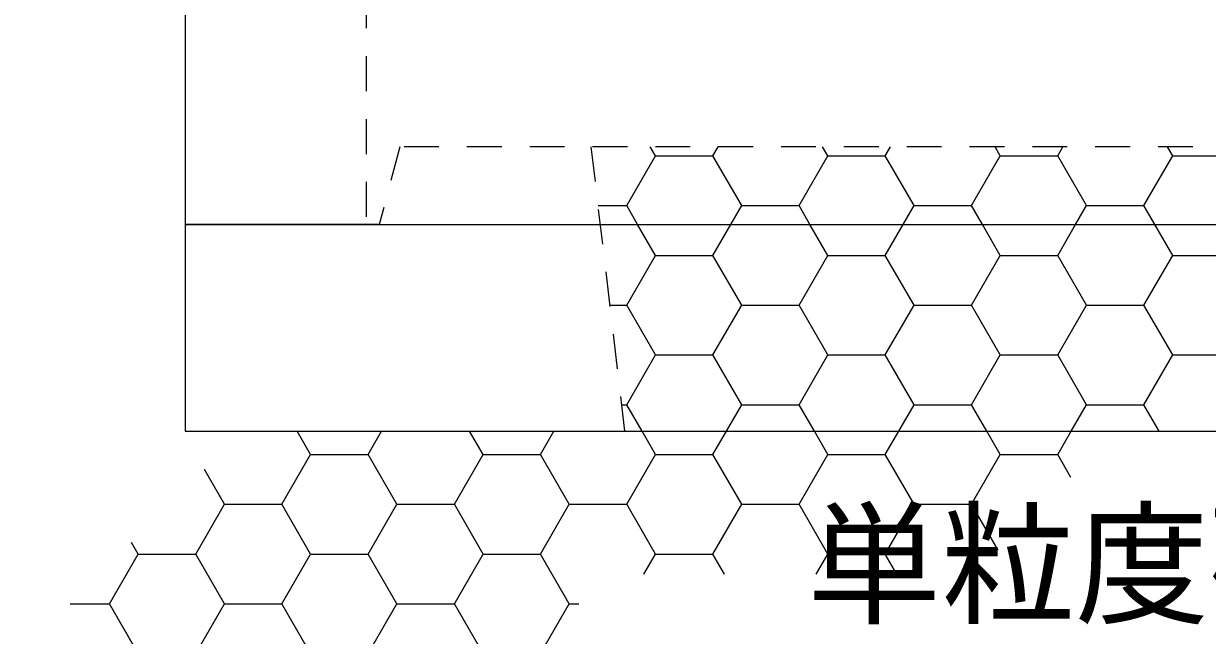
# Model space of a CAD drawing. Units: millimetres at full size; details may follow other scales. Extents: x 40781 to 122968, y -21714 to -2620.
# Drawn here: x 117570.4 to 118028.1, y -12294.3 to -12057.8 of the extents above; entities that cross this region are included whole.
import ezdxf
from ezdxf.enums import TextEntityAlignment as Align

# ---------------------------------------------------------------- set-up
doc = ezdxf.new("R2010")
doc.units = ezdxf.units.MM
doc.header["$LTSCALE"] = 18
doc.linetypes.add('USER2', pattern=[1.35, 0.75, -0.6])
for name, color, linetype, lineweight in [('0_2', 7, 'Continuous', 9), ('ハッチング', 7, 'Continuous', 5), ('本体', 2, 'Continuous', 13)]:
    doc.layers.add(name, color=color, linetype=linetype, lineweight=lineweight)
doc.styles.add('ＭＳ ゴシック', font='')
doc.styles.get('ＭＳ ゴシック').set_extended_font_data('MS Gothic')

msp = doc.modelspace()

# ---------------------------------------------------------------- linework, layer by layer
at = {"layer": 'ハッチング'}
for p, q in [((117814.72, -12108.94), (117812.7, -12105.44)), ((117836.95, -12108.94), (117838.97, -12105.44)), ((117881.4, -12108.94), (117879.38, -12105.44)), ((117903.62, -12108.94), (117905.65, -12105.44)), ((117948.07, -12108.94), (117946.05, -12105.44)), ((117970.3, -12108.94), (117972.32, -12105.44)), ((118014.75, -12108.94), (118012.73, -12105.44)), ((117803.61, -12128.19), (117814.72, -12108.94)), ((117814.73, -12108.94), (117836.95, -12108.94)), ((117848.06, -12128.19), (117836.95, -12108.94)), ((117870.29, -12128.19), (117881.4, -12108.94)), ((117881.4, -12108.94), (117903.62, -12108.94)), ((117914.74, -12128.19), (117903.62, -12108.94)), ((117936.96, -12128.19), (117948.07, -12108.94)), ((117948.07, -12108.94), (117970.3, -12108.94)), ((117981.41, -12128.19), (117970.3, -12108.94)), ((118003.64, -12128.19), (118014.75, -12108.94)), ((118014.75, -12108.94), (118036.98, -12108.94)), ((117792.57, -12128.19), (117803.61, -12128.19)), ((117807.8, -12135.44), (117803.61, -12128.19)), ((117843.88, -12135.44), (117848.06, -12128.19)), ((117848.06, -12128.19), (117870.29, -12128.19)), ((117874.47, -12135.44), (117870.29, -12128.19)), ((117910.55, -12135.44), (117914.74, -12128.19)), ((117914.74, -12128.19), (117936.96, -12128.19)), ((117941.15, -12135.44), (117936.96, -12128.19)), ((117977.23, -12135.44), (117981.41, -12128.19)), ((117981.41, -12128.19), (118003.64, -12128.19)), ((118007.82, -12135.44), (118003.64, -12128.19)), ((117814.72, -12147.44), (117807.8, -12135.44)), ((117836.95, -12147.44), (117843.88, -12135.44)), ((117881.4, -12147.44), (117874.47, -12135.44)), ((117903.62, -12147.44), (117910.55, -12135.44)), ((117948.07, -12147.44), (117941.15, -12135.44)), ((117970.3, -12147.44), (117977.23, -12135.44)), ((118014.75, -12147.44), (118007.82, -12135.44)), ((117803.61, -12166.69), (117814.72, -12147.44)), ((117814.73, -12147.44), (117836.95, -12147.44)), ((117848.06, -12166.69), (117836.95, -12147.44)), ((117870.29, -12166.69), (117881.4, -12147.44)), ((117881.4, -12147.44), (117903.62, -12147.44)), ((117914.74, -12166.69), (117903.62, -12147.44)), ((117936.96, -12166.69), (117948.07, -12147.44)), ((117948.07, -12147.44), (117970.3, -12147.44)), ((117981.41, -12166.69), (117970.3, -12147.44)), ((118003.64, -12166.69), (118014.75, -12147.44)), ((118014.75, -12147.44), (118036.98, -12147.44)), ((117797.12, -12166.69), (117803.61, -12166.69)), ((117814.72, -12185.93), (117803.61, -12166.69)), ((117836.95, -12185.93), (117848.06, -12166.69)), ((117848.06, -12166.69), (117870.29, -12166.69)), ((117881.4, -12185.93), (117870.29, -12166.69)), ((117903.62, -12185.93), (117914.74, -12166.69)), ((117914.74, -12166.69), (117936.96, -12166.69)), ((117948.07, -12185.93), (117936.96, -12166.69)), ((117970.3, -12185.93), (117981.41, -12166.69)), ((117981.41, -12166.69), (118003.64, -12166.69)), ((118014.75, -12185.93), (118003.64, -12166.69)), ((117803.61, -12205.18), (117814.72, -12185.93)), ((117814.73, -12185.93), (117836.95, -12185.93)), ((117848.06, -12205.18), (117836.95, -12185.93)), ((117870.29, -12205.18), (117881.4, -12185.93)), ((117881.4, -12185.93), (117903.62, -12185.93)), ((117914.74, -12205.18), (117903.62, -12185.93)), ((117936.96, -12205.18), (117948.07, -12185.93)), ((117948.07, -12185.93), (117970.3, -12185.93)), ((117981.41, -12205.18), (117970.3, -12185.93)), ((118003.64, -12205.18), (118014.75, -12185.93)), ((118014.75, -12185.93), (118036.98, -12185.93)), ((117801.67, -12205.18), (117803.61, -12205.18)), ((117809.54, -12215.44), (117803.61, -12205.18)), ((117842.14, -12215.44), (117848.06, -12205.18)), ((117848.06, -12205.18), (117870.29, -12205.18)), ((117876.21, -12215.44), (117870.29, -12205.18)), ((117908.81, -12215.44), (117914.74, -12205.18)), ((117914.74, -12205.18), (117936.96, -12205.18)), ((117942.89, -12215.44), (117936.96, -12205.18)), ((117975.49, -12215.44), (117981.41, -12205.18)), ((117981.41, -12205.18), (118003.64, -12205.18)), ((118009.56, -12215.44), (118003.64, -12205.18)), ((117681.37, -12224.43), (117676.19, -12215.44)), ((117703.6, -12224.43), (117708.79, -12215.44)), ((117748.05, -12224.43), (117742.86, -12215.44)), ((117770.27, -12224.43), (117775.46, -12215.44)), ((117814.72, -12224.43), (117809.54, -12215.44)), ((117836.95, -12224.43), (117842.14, -12215.44)), ((117881.4, -12224.43), (117876.21, -12215.44)), ((117903.62, -12224.43), (117908.81, -12215.44)), ((117948.07, -12224.43), (117942.89, -12215.44)), ((117970.3, -12224.43), (117975.49, -12215.44)), ((117670.26, -12243.68), (117681.37, -12224.43)), ((117681.38, -12224.43), (117703.6, -12224.43)), ((117714.71, -12243.68), (117703.6, -12224.43)), ((117736.94, -12243.68), (117748.05, -12224.43)), ((117748.05, -12224.43), (117770.27, -12224.43)), ((117781.39, -12243.68), (117770.27, -12224.43)), ((117803.61, -12243.68), (117814.72, -12224.43)), ((117814.73, -12224.43), (117836.95, -12224.43)), ((117848.06, -12243.68), (117836.95, -12224.43)), ((117870.29, -12243.68), (117881.4, -12224.43)), ((117881.4, -12224.43), (117903.62, -12224.43)), ((117914.74, -12243.68), (117903.62, -12224.43)), ((117936.96, -12243.68), (117948.07, -12224.43)), ((117948.07, -12224.43), (117970.3, -12224.43)), ((117975.4, -12233.26), (117970.3, -12224.43)), ((117648.04, -12243.68), (117640.26, -12230.21)), ((117636.92, -12262.92), (117648.04, -12243.68)), ((117648.04, -12243.68), (117670.26, -12243.68)), ((117681.37, -12262.92), (117670.26, -12243.68)), ((117703.6, -12262.92), (117714.71, -12243.68)), ((117714.71, -12243.68), (117736.94, -12243.68)), ((117748.05, -12262.92), (117736.94, -12243.68)), ((117770.27, -12262.92), (117781.39, -12243.68)), ((117781.39, -12243.68), (117803.61, -12243.68)), ((117814.72, -12262.92), (117803.61, -12243.68)), ((117836.95, -12262.92), (117848.06, -12243.68)), ((117848.06, -12243.68), (117870.29, -12243.68)), ((117881.4, -12262.92), (117870.29, -12243.68)), ((117903.62, -12262.92), (117914.74, -12243.68)), ((117914.74, -12243.68), (117936.96, -12243.68)), ((117947.22, -12261.44), (117936.96, -12243.68)), ((117614.7, -12262.92), (117612.08, -12258.39)), ((117603.59, -12282.17), (117614.7, -12262.92)), ((117614.7, -12262.92), (117636.93, -12262.92)), ((117648.04, -12282.17), (117636.92, -12262.92)), ((117670.26, -12282.17), (117681.37, -12262.92)), ((117681.38, -12262.92), (117703.6, -12262.92)), ((117714.71, -12282.17), (117703.6, -12262.92)), ((117736.94, -12282.17), (117748.05, -12262.92)), ((117748.05, -12262.92), (117770.27, -12262.92)), ((117781.39, -12282.17), (117770.27, -12262.92)), ((117810.23, -12270.71), (117814.72, -12262.92)), ((117814.73, -12262.92), (117836.95, -12262.92)), ((117841.45, -12270.71), (117836.95, -12262.92)), ((117876.9, -12270.71), (117881.4, -12262.92)), ((117881.4, -12262.92), (117903.62, -12262.92)), ((117908.12, -12270.71), (117903.62, -12262.92)), ((117588.3, -12282.17), (117603.59, -12282.17)), ((117614.7, -12301.42), (117603.59, -12282.17)), ((117636.92, -12301.42), (117648.04, -12282.17)), ((117648.04, -12282.17), (117670.26, -12282.17)), ((117681.37, -12301.42), (117670.26, -12282.17)), ((117703.6, -12301.42), (117714.71, -12282.17)), ((117714.71, -12282.17), (117736.94, -12282.17)), ((117748.05, -12301.42), (117736.94, -12282.17)), ((117770.27, -12301.42), (117781.39, -12282.17)), ((117781.39, -12282.17), (117785.07, -12282.17))]:
    msp.add_line(p, q, dxfattribs=at)
at = {"layer": '本体', "linetype": 'USER2'}
msp.add_line((117702.88, -11438.64), (117702.88, -12135.44), dxfattribs=at)
at = {"layer": '本体', "linetype": 'USER2', "lineweight": 9}
for p, q in [((117715.88, -12105.44), (117707.88, -12135.44)), ((118289.88, -12105.44), (117715.88, -12105.44)), ((117802.88, -12215.44), (117789.88, -12105.44))]:
    msp.add_line(p, q, dxfattribs=at)
at = {"layer": '本体'}
for p, q in [((117632.88, -12135.44), (118372.88, -12135.44)), ((117707.88, -12135.44), (117632.88, -12135.44)), ((117632.88, -12135.44), (117632.88, -12215.44)), ((117707.88, -12135.44), (118372.88, -12135.44)), ((117632.88, -12215.44), (118372.88, -12215.44))]:
    msp.add_line(p, q, dxfattribs=at)
msp.add_lwpolyline([(117570.38, -11500.44), (117632.88, -11565.44), (117632.88, -12135.44)], dxfattribs=at)

# ---------------------------------------------------------------- texts
at = {"layer": '0_2', "style": 'ＭＳ ゴシック'}
msp.add_text('単粒度砕石', height=37.98, dxfattribs=at).set_placement((117873.38, -12247.87), align=Align.TOP_LEFT)

doc.saveas('drawing.dxf')
